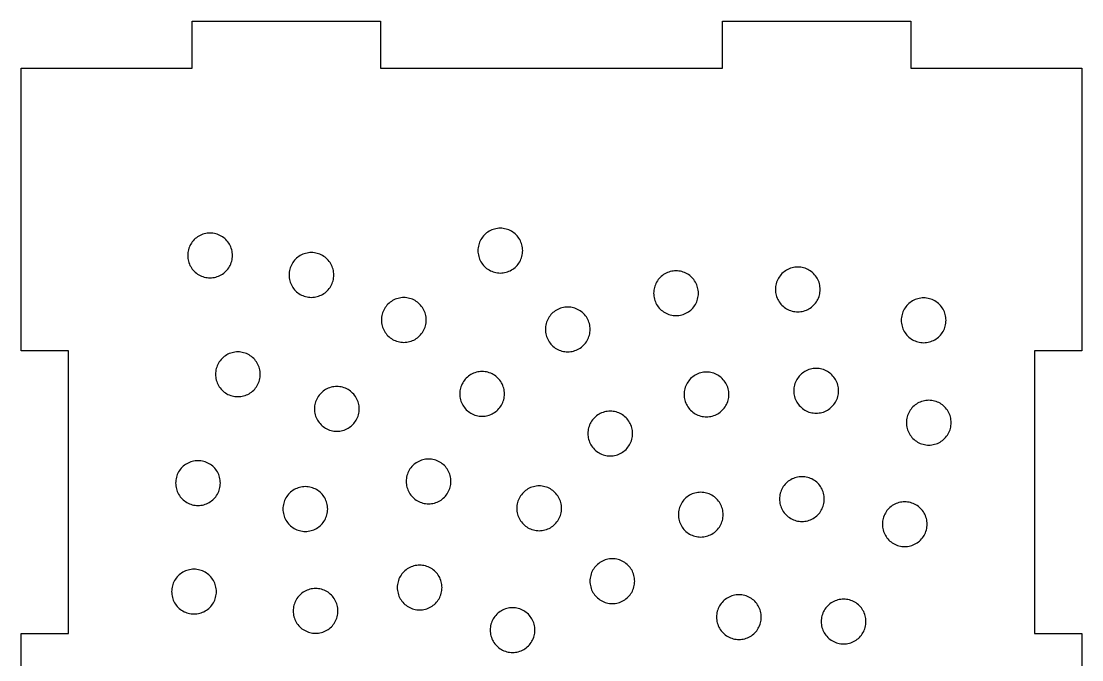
# Model space of a CAD drawing. Header units: millimetres. Extents: x 0 to 375, y -239 to 0.
# Drawn here: x 0 to 90, y -54.2 to 0 of the extents above; entities that cross this region are included whole.
import ezdxf

# ---------------------------------------------------------------- set-up
doc = ezdxf.new("R2010")
doc.units = ezdxf.units.MM
doc.layers.add('CUT', color=1, linetype='Continuous')

msp = doc.modelspace()

# ---------------------------------------------------------------- linework, layer by layer
at = {"layer": 'CUT'}
msp.add_lwpolyline([(0, -76), (0, -52), (4, -52), (4, -28), (0, -28), (0, -4), (4, -4), (14.5, -4), (14.5, 0), (30.5, 0), (30.5, -4), (59.5, -4), (59.5, 0), (75.5, 0), (75.5, -4), (86, -4), (90, -4), (90, -28), (86, -28), (86, -52), (90, -52), (90, -76)], dxfattribs=at)
for points in [[(17.824, -20.501), (17.861, -20.382), (17.889, -20.261), (17.909, -20.139), (17.921, -20.015), (17.925, -19.891), (17.921, -19.767), (17.909, -19.643), (17.889, -19.52), (17.861, -19.399), (17.824, -19.28), (17.781, -19.164), (17.729, -19.051), (17.671, -18.941), (17.605, -18.836), (17.533, -18.735), (17.454, -18.638), (17.369, -18.548), (17.278, -18.463), (17.182, -18.384), (17.081, -18.312), (16.976, -18.246), (16.866, -18.187), (16.753, -18.136), (16.636, -18.092), (16.518, -18.056), (16.397, -18.028), (16.274, -18.008), (16.15, -17.996), (16.026, -17.991), (15.902, -17.996), (15.778, -18.008), (15.655, -18.028), (15.534, -18.056), (15.415, -18.092), (15.299, -18.136), (15.186, -18.187), (15.076, -18.246), (14.971, -18.312), (14.87, -18.384), (14.774, -18.463), (14.683, -18.548), (14.598, -18.638), (14.519, -18.735), (14.447, -18.836), (14.381, -18.941), (14.323, -19.051), (14.271, -19.164), (14.227, -19.28), (14.191, -19.399), (14.163, -19.52), (14.143, -19.643), (14.131, -19.767), (14.127, -19.891), (14.131, -20.015), (14.143, -20.139), (14.163, -20.261), (14.191, -20.382), (14.227, -20.501), (14.271, -20.618), (14.323, -20.731), (14.381, -20.84), (14.447, -20.946), (14.519, -21.047), (14.598, -21.143), (14.683, -21.234), (14.774, -21.319), (14.87, -21.398), (14.971, -21.47), (15.076, -21.536), (15.186, -21.594), (15.299, -21.645), (15.415, -21.689), (15.534, -21.725), (15.655, -21.754), (15.778, -21.774), (15.902, -21.786), (16.026, -21.79), (16.15, -21.786), (16.274, -21.774), (16.397, -21.754), (16.518, -21.725), (16.636, -21.689), (16.753, -21.645), (16.866, -21.594), (16.976, -21.536), (17.081, -21.47), (17.182, -21.398), (17.278, -21.319), (17.369, -21.234), (17.454, -21.143), (17.533, -21.047), (17.605, -20.946), (17.671, -20.84), (17.729, -20.731), (17.781, -20.618), (17.824, -20.501)], [(42.453, -20.09), (42.489, -19.971), (42.518, -19.85), (42.538, -19.727), (42.55, -19.604), (42.554, -19.479), (42.55, -19.355), (42.538, -19.232), (42.518, -19.109), (42.489, -18.988), (42.453, -18.869), (42.409, -18.753), (42.358, -18.639), (42.3, -18.53), (42.234, -18.424), (42.162, -18.323), (42.083, -18.227), (41.998, -18.136), (41.907, -18.051), (41.811, -17.973), (41.71, -17.9), (41.604, -17.835), (41.495, -17.776), (41.382, -17.725), (41.265, -17.681), (41.146, -17.645), (41.025, -17.617), (40.903, -17.596), (40.779, -17.584), (40.655, -17.58), (40.53, -17.584), (40.407, -17.596), (40.284, -17.617), (40.163, -17.645), (40.044, -17.681), (39.928, -17.725), (39.815, -17.776), (39.705, -17.835), (39.6, -17.9), (39.498, -17.973), (39.402, -18.051), (39.312, -18.136), (39.227, -18.227), (39.148, -18.323), (39.075, -18.424), (39.01, -18.53), (38.951, -18.639), (38.9, -18.753), (38.856, -18.869), (38.82, -18.988), (38.792, -19.109), (38.772, -19.232), (38.759, -19.355), (38.755, -19.479), (38.759, -19.604), (38.772, -19.727), (38.792, -19.85), (38.82, -19.971), (38.856, -20.09), (38.9, -20.206), (38.951, -20.32), (39.01, -20.429), (39.075, -20.535), (39.148, -20.636), (39.227, -20.732), (39.312, -20.822), (39.402, -20.907), (39.498, -20.986), (39.6, -21.059), (39.705, -21.124), (39.815, -21.183), (39.928, -21.234), (40.044, -21.278), (40.163, -21.314), (40.284, -21.342), (40.407, -21.363), (40.53, -21.375), (40.655, -21.379), (40.779, -21.375), (40.903, -21.363), (41.025, -21.342), (41.146, -21.314), (41.265, -21.278), (41.382, -21.234), (41.495, -21.183), (41.604, -21.124), (41.71, -21.059), (41.811, -20.986), (41.907, -20.907), (41.998, -20.822), (42.083, -20.732), (42.162, -20.636), (42.234, -20.535), (42.3, -20.429), (42.358, -20.32), (42.409, -20.206), (42.453, -20.09)], [(26.425, -22.158), (26.461, -22.039), (26.49, -21.918), (26.51, -21.795), (26.522, -21.672), (26.526, -21.548), (26.522, -21.423), (26.51, -21.3), (26.49, -21.177), (26.461, -21.056), (26.425, -20.937), (26.382, -20.821), (26.33, -20.707), (26.272, -20.598), (26.206, -20.492), (26.134, -20.391), (26.055, -20.295), (25.97, -20.205), (25.879, -20.12), (25.783, -20.041), (25.682, -19.968), (25.576, -19.903), (25.467, -19.844), (25.354, -19.793), (25.237, -19.749), (25.118, -19.713), (24.997, -19.685), (24.875, -19.664), (24.751, -19.652), (24.627, -19.648), (24.503, -19.652), (24.379, -19.664), (24.256, -19.685), (24.135, -19.713), (24.016, -19.749), (23.9, -19.793), (23.787, -19.844), (23.677, -19.903), (23.572, -19.968), (23.471, -20.041), (23.374, -20.12), (23.284, -20.205), (23.199, -20.295), (23.12, -20.391), (23.048, -20.492), (22.982, -20.598), (22.923, -20.707), (22.872, -20.821), (22.828, -20.937), (22.792, -21.056), (22.764, -21.177), (22.744, -21.3), (22.732, -21.423), (22.727, -21.548), (22.732, -21.672), (22.744, -21.795), (22.764, -21.918), (22.792, -22.039), (22.828, -22.158), (22.872, -22.274), (22.923, -22.388), (22.982, -22.497), (23.048, -22.603), (23.12, -22.704), (23.199, -22.8), (23.284, -22.891), (23.374, -22.976), (23.471, -23.054), (23.572, -23.127), (23.677, -23.192), (23.787, -23.251), (23.9, -23.302), (24.016, -23.346), (24.135, -23.382), (24.256, -23.41), (24.379, -23.431), (24.503, -23.443), (24.627, -23.447), (24.751, -23.443), (24.875, -23.431), (24.997, -23.41), (25.118, -23.382), (25.237, -23.346), (25.354, -23.302), (25.467, -23.251), (25.576, -23.192), (25.682, -23.127), (25.783, -23.054), (25.879, -22.976), (25.97, -22.891), (26.055, -22.8), (26.134, -22.704), (26.206, -22.603), (26.272, -22.497), (26.33, -22.388), (26.382, -22.274), (26.425, -22.158)], [(57.367, -23.709), (57.403, -23.59), (57.431, -23.469), (57.451, -23.346), (57.464, -23.223), (57.468, -23.098), (57.464, -22.974), (57.451, -22.85), (57.431, -22.728), (57.403, -22.607), (57.367, -22.488), (57.323, -22.371), (57.272, -22.258), (57.213, -22.149), (57.148, -22.043), (57.075, -21.942), (56.996, -21.846), (56.911, -21.755), (56.821, -21.67), (56.725, -21.591), (56.624, -21.519), (56.518, -21.453), (56.408, -21.395), (56.295, -21.344), (56.179, -21.3), (56.06, -21.264), (55.939, -21.236), (55.816, -21.215), (55.693, -21.203), (55.568, -21.199), (55.444, -21.203), (55.321, -21.215), (55.198, -21.236), (55.077, -21.264), (54.958, -21.3), (54.842, -21.344), (54.728, -21.395), (54.619, -21.453), (54.513, -21.519), (54.412, -21.591), (54.316, -21.67), (54.225, -21.755), (54.14, -21.846), (54.062, -21.942), (53.989, -22.043), (53.924, -22.149), (53.865, -22.258), (53.814, -22.371), (53.77, -22.488), (53.734, -22.607), (53.706, -22.728), (53.685, -22.85), (53.673, -22.974), (53.669, -23.098), (53.673, -23.223), (53.685, -23.346), (53.706, -23.469), (53.734, -23.59), (53.77, -23.709), (53.814, -23.825), (53.865, -23.938), (53.924, -24.048), (53.989, -24.154), (54.062, -24.255), (54.14, -24.351), (54.225, -24.441), (54.316, -24.526), (54.412, -24.605), (54.513, -24.678), (54.619, -24.743), (54.728, -24.802), (54.842, -24.853), (54.958, -24.897), (55.077, -24.933), (55.198, -24.961), (55.321, -24.981), (55.444, -24.994), (55.568, -24.998), (55.693, -24.994), (55.816, -24.981), (55.939, -24.961), (56.06, -24.933), (56.179, -24.897), (56.295, -24.853), (56.408, -24.802), (56.518, -24.743), (56.624, -24.678), (56.725, -24.605), (56.821, -24.526), (56.911, -24.441), (56.996, -24.351), (57.075, -24.255), (57.148, -24.154), (57.213, -24.048), (57.272, -23.938), (57.323, -23.825), (57.367, -23.709)], [(67.656, -23.504), (67.7, -23.388), (67.736, -23.269), (67.764, -23.148), (67.784, -23.025), (67.797, -22.902), (67.801, -22.777), (67.797, -22.653), (67.784, -22.53), (67.764, -22.407), (67.736, -22.286), (67.7, -22.167), (67.656, -22.051), (67.605, -21.937), (67.546, -21.828), (67.481, -21.722), (67.408, -21.621), (67.329, -21.525), (67.244, -21.434), (67.154, -21.35), (67.058, -21.271), (66.956, -21.198), (66.851, -21.133), (66.741, -21.074), (66.628, -21.023), (66.512, -20.979), (66.393, -20.943), (66.272, -20.915), (66.149, -20.894), (66.026, -20.882), (65.901, -20.878), (65.777, -20.882), (65.653, -20.894), (65.531, -20.915), (65.41, -20.943), (65.291, -20.979), (65.174, -21.023), (65.061, -21.074), (64.952, -21.133), (64.846, -21.198), (64.745, -21.271), (64.649, -21.35), (64.558, -21.434), (64.473, -21.525), (64.394, -21.621), (64.322, -21.722), (64.256, -21.828), (64.198, -21.937), (64.147, -22.051), (64.103, -22.167), (64.067, -22.286), (64.038, -22.407), (64.018, -22.53), (64.006, -22.653), (64.002, -22.777), (64.006, -22.902), (64.018, -23.025), (64.038, -23.148), (64.067, -23.269), (64.103, -23.388), (64.147, -23.504), (64.198, -23.618), (64.256, -23.727), (64.322, -23.833), (64.394, -23.934), (64.473, -24.03), (64.558, -24.12), (64.649, -24.205), (64.745, -24.284), (64.846, -24.357), (64.952, -24.422), (65.061, -24.481), (65.174, -24.532), (65.291, -24.576), (65.41, -24.612), (65.531, -24.64), (65.653, -24.661), (65.777, -24.673), (65.901, -24.677), (66.026, -24.673), (66.149, -24.661), (66.272, -24.64), (66.393, -24.612), (66.512, -24.576), (66.628, -24.532), (66.741, -24.481), (66.851, -24.422), (66.956, -24.357), (67.058, -24.284), (67.154, -24.205), (67.244, -24.12), (67.329, -24.03), (67.408, -23.934), (67.481, -23.833), (67.546, -23.727), (67.605, -23.618), (67.656, -23.504)], [(34.266, -25.979), (34.302, -25.86), (34.33, -25.739), (34.351, -25.617), (34.363, -25.493), (34.367, -25.369), (34.363, -25.244), (34.351, -25.121), (34.33, -24.998), (34.302, -24.877), (34.266, -24.758), (34.222, -24.642), (34.171, -24.529), (34.112, -24.419), (34.047, -24.313), (33.974, -24.212), (33.896, -24.116), (33.811, -24.026), (33.72, -23.941), (33.624, -23.862), (33.523, -23.789), (33.417, -23.724), (33.308, -23.665), (33.194, -23.614), (33.078, -23.57), (32.959, -23.534), (32.838, -23.506), (32.716, -23.486), (32.592, -23.473), (32.468, -23.469), (32.343, -23.473), (32.22, -23.486), (32.097, -23.506), (31.976, -23.534), (31.857, -23.57), (31.741, -23.614), (31.628, -23.665), (31.518, -23.724), (31.412, -23.789), (31.311, -23.862), (31.215, -23.941), (31.125, -24.026), (31.04, -24.116), (30.961, -24.212), (30.888, -24.313), (30.823, -24.419), (30.764, -24.529), (30.713, -24.642), (30.669, -24.758), (30.633, -24.877), (30.605, -24.998), (30.585, -25.121), (30.572, -25.244), (30.568, -25.369), (30.572, -25.493), (30.585, -25.617), (30.605, -25.739), (30.633, -25.86), (30.669, -25.979), (30.713, -26.096), (30.764, -26.209), (30.823, -26.318), (30.888, -26.424), (30.961, -26.525), (31.04, -26.621), (31.125, -26.712), (31.215, -26.797), (31.311, -26.875), (31.412, -26.948), (31.518, -27.014), (31.628, -27.072), (31.741, -27.123), (31.857, -27.167), (31.976, -27.203), (32.097, -27.231), (32.22, -27.252), (32.343, -27.264), (32.468, -27.268), (32.592, -27.264), (32.716, -27.252), (32.838, -27.231), (32.959, -27.203), (33.078, -27.167), (33.194, -27.123), (33.308, -27.072), (33.417, -27.014), (33.523, -26.948), (33.624, -26.875), (33.72, -26.797), (33.811, -26.712), (33.896, -26.621), (33.974, -26.525), (34.047, -26.424), (34.112, -26.318), (34.171, -26.209), (34.222, -26.096), (34.266, -25.979)], [(48.178, -26.779), (48.214, -26.66), (48.242, -26.539), (48.263, -26.416), (48.275, -26.293), (48.279, -26.169), (48.275, -26.044), (48.263, -25.921), (48.242, -25.798), (48.214, -25.677), (48.178, -25.558), (48.134, -25.442), (48.083, -25.329), (48.024, -25.219), (47.959, -25.113), (47.886, -25.012), (47.808, -24.916), (47.723, -24.826), (47.632, -24.741), (47.536, -24.662), (47.435, -24.589), (47.329, -24.524), (47.22, -24.465), (47.106, -24.414), (46.99, -24.37), (46.871, -24.334), (46.75, -24.306), (46.628, -24.286), (46.504, -24.273), (46.38, -24.269), (46.255, -24.273), (46.132, -24.286), (46.009, -24.306), (45.888, -24.334), (45.769, -24.37), (45.653, -24.414), (45.54, -24.465), (45.43, -24.524), (45.324, -24.589), (45.223, -24.662), (45.127, -24.741), (45.037, -24.826), (44.952, -24.916), (44.873, -25.012), (44.8, -25.113), (44.735, -25.219), (44.676, -25.329), (44.625, -25.442), (44.581, -25.558), (44.545, -25.677), (44.517, -25.798), (44.497, -25.921), (44.484, -26.044), (44.48, -26.169), (44.484, -26.293), (44.497, -26.416), (44.517, -26.539), (44.545, -26.66), (44.581, -26.779), (44.625, -26.895), (44.676, -27.009), (44.735, -27.118), (44.8, -27.224), (44.873, -27.325), (44.952, -27.421), (45.037, -27.512), (45.127, -27.597), (45.223, -27.675), (45.324, -27.748), (45.43, -27.813), (45.54, -27.872), (45.653, -27.923), (45.769, -27.967), (45.888, -28.003), (46.009, -28.031), (46.132, -28.052), (46.255, -28.064), (46.38, -28.068), (46.504, -28.064), (46.628, -28.052), (46.75, -28.031), (46.871, -28.003), (46.99, -27.967), (47.106, -27.923), (47.22, -27.872), (47.329, -27.813), (47.435, -27.748), (47.536, -27.675), (47.632, -27.597), (47.723, -27.512), (47.808, -27.421), (47.886, -27.325), (47.959, -27.224), (48.024, -27.118), (48.083, -27.009), (48.134, -26.895), (48.178, -26.779)], [(78.336, -26.122), (78.38, -26.006), (78.416, -25.887), (78.444, -25.766), (78.464, -25.643), (78.477, -25.52), (78.481, -25.396), (78.477, -25.271), (78.464, -25.148), (78.444, -25.025), (78.416, -24.904), (78.38, -24.785), (78.336, -24.669), (78.285, -24.556), (78.226, -24.446), (78.161, -24.34), (78.088, -24.239), (78.009, -24.143), (77.924, -24.053), (77.834, -23.968), (77.738, -23.889), (77.636, -23.816), (77.531, -23.751), (77.421, -23.692), (77.308, -23.641), (77.192, -23.597), (77.073, -23.561), (76.952, -23.533), (76.829, -23.513), (76.706, -23.5), (76.581, -23.496), (76.457, -23.5), (76.333, -23.513), (76.211, -23.533), (76.09, -23.561), (75.971, -23.597), (75.854, -23.641), (75.741, -23.692), (75.632, -23.751), (75.526, -23.816), (75.425, -23.889), (75.329, -23.968), (75.238, -24.053), (75.153, -24.143), (75.074, -24.239), (75.002, -24.34), (74.936, -24.446), (74.878, -24.556), (74.827, -24.669), (74.783, -24.785), (74.747, -24.904), (74.718, -25.025), (74.698, -25.148), (74.686, -25.271), (74.682, -25.396), (74.686, -25.52), (74.698, -25.643), (74.718, -25.766), (74.747, -25.887), (74.783, -26.006), (74.827, -26.122), (74.878, -26.236), (74.936, -26.345), (75.002, -26.451), (75.074, -26.552), (75.153, -26.648), (75.238, -26.739), (75.329, -26.824), (75.425, -26.902), (75.526, -26.975), (75.632, -27.04), (75.741, -27.099), (75.854, -27.15), (75.971, -27.194), (76.09, -27.23), (76.211, -27.258), (76.333, -27.279), (76.457, -27.291), (76.581, -27.295), (76.706, -27.291), (76.829, -27.279), (76.952, -27.258), (77.073, -27.23), (77.192, -27.194), (77.308, -27.15), (77.421, -27.099), (77.531, -27.04), (77.636, -26.975), (77.738, -26.902), (77.834, -26.824), (77.924, -26.739), (78.009, -26.648), (78.088, -26.552), (78.161, -26.451), (78.226, -26.345), (78.285, -26.236), (78.336, -26.122)], [(20.184, -30.589), (20.22, -30.47), (20.248, -30.349), (20.269, -30.227), (20.281, -30.103), (20.285, -29.979), (20.281, -29.855), (20.269, -29.731), (20.248, -29.608), (20.22, -29.487), (20.184, -29.368), (20.14, -29.252), (20.089, -29.139), (20.03, -29.029), (19.965, -28.924), (19.892, -28.823), (19.814, -28.727), (19.729, -28.636), (19.638, -28.551), (19.542, -28.472), (19.441, -28.4), (19.335, -28.334), (19.226, -28.275), (19.112, -28.224), (18.996, -28.18), (18.877, -28.144), (18.756, -28.116), (18.634, -28.096), (18.51, -28.084), (18.386, -28.08), (18.261, -28.084), (18.138, -28.096), (18.015, -28.116), (17.894, -28.144), (17.775, -28.18), (17.659, -28.224), (17.546, -28.275), (17.436, -28.334), (17.33, -28.4), (17.229, -28.472), (17.133, -28.551), (17.043, -28.636), (16.958, -28.727), (16.879, -28.823), (16.806, -28.924), (16.741, -29.029), (16.682, -29.139), (16.631, -29.252), (16.587, -29.368), (16.551, -29.487), (16.523, -29.608), (16.503, -29.731), (16.49, -29.855), (16.486, -29.979), (16.49, -30.103), (16.503, -30.227), (16.523, -30.349), (16.551, -30.47), (16.587, -30.589), (16.631, -30.706), (16.682, -30.819), (16.741, -30.929), (16.806, -31.034), (16.879, -31.135), (16.958, -31.231), (17.043, -31.322), (17.133, -31.407), (17.229, -31.486), (17.33, -31.558), (17.436, -31.624), (17.546, -31.682), (17.659, -31.734), (17.775, -31.777), (17.894, -31.813), (18.015, -31.842), (18.138, -31.862), (18.261, -31.874), (18.386, -31.878), (18.51, -31.874), (18.634, -31.862), (18.756, -31.842), (18.877, -31.813), (18.996, -31.777), (19.112, -31.734), (19.226, -31.682), (19.335, -31.624), (19.441, -31.558), (19.542, -31.486), (19.638, -31.407), (19.729, -31.322), (19.814, -31.231), (19.892, -31.135), (19.965, -31.034), (20.03, -30.929), (20.089, -30.819), (20.14, -30.706), (20.184, -30.589)], [(69.258, -31.993), (69.294, -31.874), (69.322, -31.753), (69.342, -31.63), (69.354, -31.507), (69.358, -31.382), (69.354, -31.258), (69.342, -31.134), (69.322, -31.012), (69.294, -30.891), (69.258, -30.772), (69.214, -30.656), (69.163, -30.542), (69.104, -30.433), (69.038, -30.327), (68.966, -30.226), (68.887, -30.13), (68.802, -30.039), (68.711, -29.954), (68.615, -29.876), (68.514, -29.803), (68.409, -29.738), (68.299, -29.679), (68.186, -29.628), (68.07, -29.584), (67.951, -29.548), (67.83, -29.52), (67.707, -29.499), (67.583, -29.487), (67.459, -29.483), (67.335, -29.487), (67.211, -29.499), (67.089, -29.52), (66.968, -29.548), (66.849, -29.584), (66.732, -29.628), (66.619, -29.679), (66.509, -29.738), (66.404, -29.803), (66.303, -29.876), (66.207, -29.954), (66.116, -30.039), (66.031, -30.13), (65.952, -30.226), (65.88, -30.327), (65.814, -30.433), (65.756, -30.542), (65.704, -30.656), (65.661, -30.772), (65.625, -30.891), (65.596, -31.012), (65.576, -31.134), (65.564, -31.258), (65.56, -31.382), (65.564, -31.507), (65.576, -31.63), (65.596, -31.753), (65.625, -31.874), (65.661, -31.993), (65.704, -32.109), (65.756, -32.222), (65.814, -32.332), (65.88, -32.438), (65.952, -32.539), (66.031, -32.635), (66.116, -32.725), (66.207, -32.81), (66.303, -32.889), (66.404, -32.962), (66.509, -33.027), (66.619, -33.086), (66.732, -33.137), (66.849, -33.181), (66.968, -33.217), (67.089, -33.245), (67.211, -33.265), (67.335, -33.278), (67.459, -33.282), (67.583, -33.278), (67.707, -33.265), (67.83, -33.245), (67.951, -33.217), (68.07, -33.181), (68.186, -33.137), (68.299, -33.086), (68.409, -33.027), (68.514, -32.962), (68.615, -32.889), (68.711, -32.81), (68.802, -32.725), (68.887, -32.635), (68.966, -32.539), (69.038, -32.438), (69.104, -32.332), (69.163, -32.222), (69.214, -32.109), (69.258, -31.993)], [(40.912, -32.254), (40.948, -32.135), (40.976, -32.014), (40.997, -31.891), (41.009, -31.768), (41.013, -31.643), (41.009, -31.519), (40.997, -31.395), (40.976, -31.273), (40.948, -31.152), (40.912, -31.033), (40.868, -30.917), (40.817, -30.803), (40.758, -30.694), (40.693, -30.588), (40.62, -30.487), (40.542, -30.391), (40.457, -30.3), (40.366, -30.215), (40.27, -30.137), (40.169, -30.064), (40.063, -29.999), (39.954, -29.94), (39.84, -29.889), (39.724, -29.845), (39.605, -29.809), (39.484, -29.781), (39.362, -29.76), (39.238, -29.748), (39.114, -29.744), (38.989, -29.748), (38.866, -29.76), (38.743, -29.781), (38.622, -29.809), (38.503, -29.845), (38.387, -29.889), (38.274, -29.94), (38.164, -29.999), (38.058, -30.064), (37.957, -30.137), (37.861, -30.215), (37.771, -30.3), (37.686, -30.391), (37.607, -30.487), (37.534, -30.588), (37.469, -30.694), (37.41, -30.803), (37.359, -30.917), (37.315, -31.033), (37.279, -31.152), (37.251, -31.273), (37.231, -31.395), (37.218, -31.519), (37.214, -31.643), (37.218, -31.768), (37.231, -31.891), (37.251, -32.014), (37.279, -32.135), (37.315, -32.254), (37.359, -32.37), (37.41, -32.483), (37.469, -32.593), (37.534, -32.699), (37.607, -32.8), (37.686, -32.896), (37.771, -32.986), (37.861, -33.071), (37.957, -33.15), (38.058, -33.223), (38.164, -33.288), (38.274, -33.347), (38.387, -33.398), (38.503, -33.442), (38.622, -33.478), (38.743, -33.506), (38.866, -33.526), (38.989, -33.539), (39.114, -33.543), (39.238, -33.539), (39.362, -33.526), (39.484, -33.506), (39.605, -33.478), (39.724, -33.442), (39.84, -33.398), (39.954, -33.347), (40.063, -33.288), (40.169, -33.223), (40.27, -33.15), (40.366, -33.071), (40.457, -32.986), (40.542, -32.896), (40.62, -32.8), (40.693, -32.699), (40.758, -32.593), (40.817, -32.483), (40.868, -32.37), (40.912, -32.254)], [(59.951, -32.302), (59.987, -32.183), (60.015, -32.062), (60.035, -31.94), (60.047, -31.816), (60.052, -31.692), (60.047, -31.568), (60.035, -31.444), (60.015, -31.321), (59.987, -31.2), (59.951, -31.081), (59.907, -30.965), (59.856, -30.852), (59.797, -30.742), (59.731, -30.637), (59.659, -30.536), (59.58, -30.44), (59.495, -30.349), (59.405, -30.264), (59.308, -30.185), (59.207, -30.113), (59.102, -30.047), (58.992, -29.988), (58.879, -29.937), (58.763, -29.893), (58.644, -29.857), (58.523, -29.829), (58.4, -29.809), (58.276, -29.797), (58.152, -29.793), (58.028, -29.797), (57.904, -29.809), (57.782, -29.829), (57.661, -29.857), (57.542, -29.893), (57.425, -29.937), (57.312, -29.988), (57.203, -30.047), (57.097, -30.113), (56.996, -30.185), (56.9, -30.264), (56.809, -30.349), (56.724, -30.44), (56.645, -30.536), (56.573, -30.637), (56.507, -30.742), (56.449, -30.852), (56.398, -30.965), (56.354, -31.081), (56.318, -31.2), (56.289, -31.321), (56.269, -31.444), (56.257, -31.568), (56.253, -31.692), (56.257, -31.816), (56.269, -31.94), (56.289, -32.062), (56.318, -32.183), (56.354, -32.302), (56.398, -32.419), (56.449, -32.532), (56.507, -32.641), (56.573, -32.747), (56.645, -32.848), (56.724, -32.944), (56.809, -33.035), (56.9, -33.12), (56.996, -33.199), (57.097, -33.271), (57.203, -33.337), (57.312, -33.395), (57.425, -33.447), (57.542, -33.49), (57.661, -33.526), (57.782, -33.555), (57.904, -33.575), (58.028, -33.587), (58.152, -33.591), (58.276, -33.587), (58.4, -33.575), (58.523, -33.555), (58.644, -33.526), (58.763, -33.49), (58.879, -33.447), (58.992, -33.395), (59.102, -33.337), (59.207, -33.271), (59.308, -33.199), (59.405, -33.12), (59.495, -33.035), (59.58, -32.944), (59.659, -32.848), (59.731, -32.747), (59.797, -32.641), (59.856, -32.532), (59.907, -32.419), (59.951, -32.302)], [(28.583, -33.528), (28.619, -33.409), (28.647, -33.288), (28.667, -33.166), (28.679, -33.042), (28.683, -32.918), (28.679, -32.794), (28.667, -32.67), (28.647, -32.547), (28.619, -32.426), (28.583, -32.307), (28.539, -32.191), (28.488, -32.078), (28.429, -31.968), (28.363, -31.863), (28.291, -31.762), (28.212, -31.666), (28.127, -31.575), (28.036, -31.49), (27.94, -31.411), (27.839, -31.339), (27.734, -31.273), (27.624, -31.214), (27.511, -31.163), (27.395, -31.119), (27.276, -31.083), (27.155, -31.055), (27.032, -31.035), (26.908, -31.023), (26.784, -31.019), (26.66, -31.023), (26.536, -31.035), (26.414, -31.055), (26.293, -31.083), (26.174, -31.119), (26.057, -31.163), (25.944, -31.214), (25.834, -31.273), (25.729, -31.339), (25.628, -31.411), (25.532, -31.49), (25.441, -31.575), (25.356, -31.666), (25.277, -31.762), (25.205, -31.863), (25.139, -31.968), (25.081, -32.078), (25.029, -32.191), (24.986, -32.307), (24.95, -32.426), (24.921, -32.547), (24.901, -32.67), (24.889, -32.794), (24.885, -32.918), (24.889, -33.042), (24.901, -33.166), (24.921, -33.288), (24.95, -33.409), (24.986, -33.528), (25.029, -33.645), (25.081, -33.758), (25.139, -33.867), (25.205, -33.973), (25.277, -34.074), (25.356, -34.17), (25.441, -34.261), (25.532, -34.346), (25.628, -34.425), (25.729, -34.497), (25.834, -34.563), (25.944, -34.621), (26.057, -34.673), (26.174, -34.716), (26.293, -34.752), (26.414, -34.781), (26.536, -34.801), (26.66, -34.813), (26.784, -34.817), (26.908, -34.813), (27.032, -34.801), (27.155, -34.781), (27.276, -34.752), (27.395, -34.716), (27.511, -34.673), (27.624, -34.621), (27.734, -34.563), (27.839, -34.497), (27.94, -34.425), (28.036, -34.346), (28.127, -34.261), (28.212, -34.17), (28.291, -34.074), (28.363, -33.973), (28.429, -33.867), (28.488, -33.758), (28.539, -33.645), (28.583, -33.528)], [(78.817, -34.699), (78.853, -34.581), (78.881, -34.459), (78.901, -34.337), (78.913, -34.213), (78.918, -34.089), (78.913, -33.965), (78.901, -33.841), (78.881, -33.718), (78.853, -33.597), (78.817, -33.478), (78.773, -33.362), (78.722, -33.249), (78.663, -33.139), (78.597, -33.034), (78.525, -32.933), (78.446, -32.837), (78.361, -32.746), (78.271, -32.661), (78.174, -32.582), (78.073, -32.51), (77.968, -32.444), (77.858, -32.385), (77.745, -32.334), (77.629, -32.29), (77.51, -32.254), (77.389, -32.226), (77.266, -32.206), (77.142, -32.194), (77.018, -32.19), (76.894, -32.194), (76.77, -32.206), (76.648, -32.226), (76.527, -32.254), (76.408, -32.29), (76.291, -32.334), (76.178, -32.385), (76.069, -32.444), (75.963, -32.51), (75.862, -32.582), (75.766, -32.661), (75.675, -32.746), (75.59, -32.837), (75.511, -32.933), (75.439, -33.034), (75.373, -33.139), (75.315, -33.249), (75.264, -33.362), (75.22, -33.478), (75.184, -33.597), (75.155, -33.718), (75.135, -33.841), (75.123, -33.965), (75.119, -34.089), (75.123, -34.213), (75.135, -34.337), (75.155, -34.459), (75.184, -34.581), (75.22, -34.699), (75.264, -34.816), (75.315, -34.929), (75.373, -35.039), (75.439, -35.144), (75.511, -35.245), (75.59, -35.341), (75.675, -35.432), (75.766, -35.517), (75.862, -35.596), (75.963, -35.668), (76.069, -35.734), (76.178, -35.792), (76.291, -35.844), (76.408, -35.887), (76.527, -35.924), (76.648, -35.952), (76.77, -35.972), (76.894, -35.984), (77.018, -35.988), (77.142, -35.984), (77.266, -35.972), (77.389, -35.952), (77.51, -35.924), (77.629, -35.887), (77.745, -35.844), (77.858, -35.792), (77.968, -35.734), (78.073, -35.668), (78.174, -35.596), (78.271, -35.517), (78.361, -35.432), (78.446, -35.341), (78.525, -35.245), (78.597, -35.144), (78.663, -35.039), (78.722, -34.929), (78.773, -34.816), (78.817, -34.699)], [(51.781, -35.62), (51.817, -35.501), (51.845, -35.38), (51.865, -35.257), (51.878, -35.134), (51.882, -35.009), (51.878, -34.885), (51.865, -34.761), (51.845, -34.639), (51.817, -34.518), (51.781, -34.399), (51.737, -34.283), (51.686, -34.169), (51.627, -34.06), (51.562, -33.954), (51.489, -33.853), (51.41, -33.757), (51.325, -33.666), (51.235, -33.581), (51.139, -33.503), (51.038, -33.43), (50.932, -33.365), (50.822, -33.306), (50.709, -33.255), (50.593, -33.211), (50.474, -33.175), (50.353, -33.147), (50.23, -33.126), (50.107, -33.114), (49.982, -33.11), (49.858, -33.114), (49.734, -33.126), (49.612, -33.147), (49.491, -33.175), (49.372, -33.211), (49.255, -33.255), (49.142, -33.306), (49.033, -33.365), (48.927, -33.43), (48.826, -33.503), (48.73, -33.581), (48.639, -33.666), (48.554, -33.757), (48.475, -33.853), (48.403, -33.954), (48.337, -34.06), (48.279, -34.169), (48.228, -34.283), (48.184, -34.399), (48.148, -34.518), (48.12, -34.639), (48.099, -34.761), (48.087, -34.885), (48.083, -35.009), (48.087, -35.134), (48.099, -35.257), (48.12, -35.38), (48.148, -35.501), (48.184, -35.62), (48.228, -35.736), (48.279, -35.849), (48.337, -35.959), (48.403, -36.065), (48.475, -36.166), (48.554, -36.262), (48.639, -36.352), (48.73, -36.437), (48.826, -36.516), (48.927, -36.589), (49.033, -36.654), (49.142, -36.713), (49.255, -36.764), (49.372, -36.808), (49.491, -36.844), (49.612, -36.872), (49.734, -36.892), (49.858, -36.905), (49.982, -36.909), (50.107, -36.905), (50.23, -36.892), (50.353, -36.872), (50.474, -36.844), (50.593, -36.808), (50.709, -36.764), (50.822, -36.713), (50.932, -36.654), (51.038, -36.589), (51.139, -36.516), (51.235, -36.437), (51.325, -36.352), (51.41, -36.262), (51.489, -36.166), (51.562, -36.065), (51.627, -35.959), (51.686, -35.849), (51.737, -35.736), (51.781, -35.62)], [(16.8, -39.824), (16.836, -39.706), (16.865, -39.585), (16.885, -39.462), (16.897, -39.338), (16.901, -39.214), (16.897, -39.09), (16.885, -38.966), (16.865, -38.843), (16.836, -38.722), (16.8, -38.603), (16.757, -38.487), (16.705, -38.374), (16.647, -38.264), (16.581, -38.159), (16.509, -38.058), (16.43, -37.962), (16.345, -37.871), (16.254, -37.786), (16.158, -37.707), (16.057, -37.635), (15.951, -37.569), (15.842, -37.511), (15.729, -37.459), (15.612, -37.415), (15.493, -37.379), (15.372, -37.351), (15.25, -37.331), (15.126, -37.319), (15.002, -37.315), (14.878, -37.319), (14.754, -37.331), (14.631, -37.351), (14.51, -37.379), (14.391, -37.415), (14.275, -37.459), (14.162, -37.511), (14.052, -37.569), (13.947, -37.635), (13.846, -37.707), (13.749, -37.786), (13.659, -37.871), (13.574, -37.962), (13.495, -38.058), (13.423, -38.159), (13.357, -38.264), (13.298, -38.374), (13.247, -38.487), (13.203, -38.603), (13.167, -38.722), (13.139, -38.843), (13.119, -38.966), (13.107, -39.09), (13.102, -39.214), (13.107, -39.338), (13.119, -39.462), (13.139, -39.585), (13.167, -39.706), (13.203, -39.824), (13.247, -39.941), (13.298, -40.054), (13.357, -40.164), (13.423, -40.269), (13.495, -40.37), (13.574, -40.466), (13.659, -40.557), (13.749, -40.642), (13.846, -40.721), (13.947, -40.793), (14.052, -40.859), (14.162, -40.917), (14.275, -40.969), (14.391, -41.012), (14.51, -41.049), (14.631, -41.077), (14.754, -41.097), (14.878, -41.109), (15.002, -41.113), (15.126, -41.109), (15.25, -41.097), (15.372, -41.077), (15.493, -41.049), (15.612, -41.012), (15.729, -40.969), (15.842, -40.917), (15.951, -40.859), (16.057, -40.793), (16.158, -40.721), (16.254, -40.642), (16.345, -40.557), (16.43, -40.466), (16.509, -40.37), (16.581, -40.269), (16.647, -40.164), (16.705, -40.054), (16.757, -39.941), (16.8, -39.824)], [(36.367, -39.685), (36.403, -39.566), (36.431, -39.445), (36.452, -39.323), (36.464, -39.199), (36.468, -39.075), (36.464, -38.951), (36.452, -38.827), (36.431, -38.704), (36.403, -38.583), (36.367, -38.464), (36.323, -38.348), (36.272, -38.235), (36.213, -38.125), (36.148, -38.02), (36.075, -37.919), (35.997, -37.822), (35.912, -37.732), (35.821, -37.647), (35.725, -37.568), (35.624, -37.496), (35.518, -37.43), (35.409, -37.371), (35.295, -37.32), (35.179, -37.276), (35.06, -37.24), (34.939, -37.212), (34.817, -37.192), (34.693, -37.18), (34.569, -37.175), (34.444, -37.18), (34.321, -37.192), (34.198, -37.212), (34.077, -37.24), (33.958, -37.276), (33.842, -37.32), (33.729, -37.371), (33.619, -37.43), (33.513, -37.496), (33.412, -37.568), (33.316, -37.647), (33.226, -37.732), (33.141, -37.822), (33.062, -37.919), (32.989, -38.02), (32.924, -38.125), (32.865, -38.235), (32.814, -38.348), (32.77, -38.464), (32.734, -38.583), (32.706, -38.704), (32.686, -38.827), (32.673, -38.951), (32.669, -39.075), (32.673, -39.199), (32.686, -39.323), (32.706, -39.445), (32.734, -39.566), (32.77, -39.685), (32.814, -39.802), (32.865, -39.915), (32.924, -40.024), (32.989, -40.13), (33.062, -40.231), (33.141, -40.327), (33.226, -40.418), (33.316, -40.503), (33.412, -40.582), (33.513, -40.654), (33.619, -40.72), (33.729, -40.778), (33.842, -40.83), (33.958, -40.873), (34.077, -40.909), (34.198, -40.938), (34.321, -40.958), (34.444, -40.97), (34.569, -40.974), (34.693, -40.97), (34.817, -40.958), (34.939, -40.938), (35.06, -40.909), (35.179, -40.873), (35.295, -40.83), (35.409, -40.778), (35.518, -40.72), (35.624, -40.654), (35.725, -40.582), (35.821, -40.503), (35.912, -40.418), (35.997, -40.327), (36.075, -40.231), (36.148, -40.13), (36.213, -40.024), (36.272, -39.915), (36.323, -39.802), (36.367, -39.685)], [(68.05, -41.183), (68.087, -41.064), (68.115, -40.943), (68.135, -40.821), (68.147, -40.697), (68.151, -40.573), (68.147, -40.449), (68.135, -40.325), (68.115, -40.202), (68.087, -40.081), (68.05, -39.962), (68.007, -39.846), (67.955, -39.733), (67.897, -39.623), (67.831, -39.518), (67.759, -39.417), (67.68, -39.321), (67.595, -39.23), (67.504, -39.145), (67.408, -39.066), (67.307, -38.994), (67.202, -38.928), (67.092, -38.869), (66.979, -38.818), (66.862, -38.774), (66.744, -38.738), (66.623, -38.71), (66.5, -38.69), (66.376, -38.678), (66.252, -38.673), (66.128, -38.678), (66.004, -38.69), (65.881, -38.71), (65.76, -38.738), (65.641, -38.774), (65.525, -38.818), (65.412, -38.869), (65.302, -38.928), (65.197, -38.994), (65.096, -39.066), (65, -39.145), (64.909, -39.23), (64.824, -39.321), (64.745, -39.417), (64.673, -39.518), (64.607, -39.623), (64.549, -39.733), (64.497, -39.846), (64.453, -39.962), (64.417, -40.081), (64.389, -40.202), (64.369, -40.325), (64.357, -40.449), (64.353, -40.573), (64.357, -40.697), (64.369, -40.821), (64.389, -40.943), (64.417, -41.064), (64.453, -41.183), (64.497, -41.3), (64.549, -41.413), (64.607, -41.522), (64.673, -41.628), (64.745, -41.729), (64.824, -41.825), (64.909, -41.916), (65, -42.001), (65.096, -42.08), (65.197, -42.152), (65.302, -42.218), (65.412, -42.276), (65.525, -42.328), (65.641, -42.371), (65.76, -42.407), (65.881, -42.436), (66.004, -42.456), (66.128, -42.468), (66.252, -42.472), (66.376, -42.468), (66.5, -42.456), (66.623, -42.436), (66.744, -42.407), (66.862, -42.371), (66.979, -42.328), (67.092, -42.276), (67.202, -42.218), (67.307, -42.152), (67.408, -42.08), (67.504, -42.001), (67.595, -41.916), (67.68, -41.825), (67.759, -41.729), (67.831, -41.628), (67.897, -41.522), (67.955, -41.413), (68.007, -41.3), (68.05, -41.183)], [(25.908, -42.028), (25.944, -41.909), (25.972, -41.788), (25.992, -41.665), (26.004, -41.542), (26.008, -41.418), (26.004, -41.293), (25.992, -41.17), (25.972, -41.047), (25.944, -40.926), (25.908, -40.807), (25.864, -40.691), (25.812, -40.577), (25.754, -40.468), (25.688, -40.362), (25.616, -40.261), (25.537, -40.165), (25.452, -40.074), (25.361, -39.99), (25.265, -39.911), (25.164, -39.838), (25.059, -39.773), (24.949, -39.714), (24.836, -39.663), (24.72, -39.619), (24.601, -39.583), (24.48, -39.555), (24.357, -39.534), (24.233, -39.522), (24.109, -39.518), (23.985, -39.522), (23.861, -39.534), (23.739, -39.555), (23.617, -39.583), (23.499, -39.619), (23.382, -39.663), (23.269, -39.714), (23.159, -39.773), (23.054, -39.838), (22.953, -39.911), (22.857, -39.99), (22.766, -40.074), (22.681, -40.165), (22.602, -40.261), (22.53, -40.362), (22.464, -40.468), (22.406, -40.577), (22.354, -40.691), (22.311, -40.807), (22.274, -40.926), (22.246, -41.047), (22.226, -41.17), (22.214, -41.293), (22.21, -41.418), (22.214, -41.542), (22.226, -41.665), (22.246, -41.788), (22.274, -41.909), (22.311, -42.028), (22.354, -42.144), (22.406, -42.258), (22.464, -42.367), (22.53, -42.473), (22.602, -42.574), (22.681, -42.67), (22.766, -42.761), (22.857, -42.845), (22.953, -42.924), (23.054, -42.997), (23.159, -43.062), (23.269, -43.121), (23.382, -43.172), (23.499, -43.216), (23.617, -43.252), (23.739, -43.28), (23.861, -43.301), (23.985, -43.313), (24.109, -43.317), (24.233, -43.313), (24.357, -43.301), (24.48, -43.28), (24.601, -43.252), (24.72, -43.216), (24.836, -43.172), (24.949, -43.121), (25.059, -43.062), (25.164, -42.997), (25.265, -42.924), (25.361, -42.845), (25.452, -42.761), (25.537, -42.67), (25.616, -42.574), (25.688, -42.473), (25.754, -42.367), (25.812, -42.258), (25.864, -42.144), (25.908, -42.028)], [(45.752, -41.968), (45.788, -41.849), (45.816, -41.728), (45.836, -41.606), (45.848, -41.482), (45.852, -41.358), (45.848, -41.234), (45.836, -41.11), (45.816, -40.987), (45.788, -40.866), (45.752, -40.747), (45.708, -40.631), (45.656, -40.518), (45.598, -40.408), (45.532, -40.303), (45.46, -40.202), (45.381, -40.106), (45.296, -40.015), (45.205, -39.93), (45.109, -39.851), (45.008, -39.779), (44.903, -39.713), (44.793, -39.654), (44.68, -39.603), (44.564, -39.559), (44.445, -39.523), (44.324, -39.495), (44.201, -39.475), (44.077, -39.463), (43.953, -39.459), (43.829, -39.463), (43.705, -39.475), (43.582, -39.495), (43.461, -39.523), (43.343, -39.559), (43.226, -39.603), (43.113, -39.654), (43.003, -39.713), (42.898, -39.779), (42.797, -39.851), (42.701, -39.93), (42.61, -40.015), (42.525, -40.106), (42.446, -40.202), (42.374, -40.303), (42.308, -40.408), (42.25, -40.518), (42.198, -40.631), (42.155, -40.747), (42.118, -40.866), (42.09, -40.987), (42.07, -41.11), (42.058, -41.234), (42.054, -41.358), (42.058, -41.482), (42.07, -41.606), (42.09, -41.728), (42.118, -41.849), (42.155, -41.968), (42.198, -42.085), (42.25, -42.198), (42.308, -42.308), (42.374, -42.413), (42.446, -42.514), (42.525, -42.61), (42.61, -42.701), (42.701, -42.786), (42.797, -42.865), (42.898, -42.937), (43.003, -43.003), (43.113, -43.061), (43.226, -43.113), (43.343, -43.156), (43.461, -43.193), (43.582, -43.221), (43.705, -43.241), (43.829, -43.253), (43.953, -43.257), (44.077, -43.253), (44.201, -43.241), (44.324, -43.221), (44.445, -43.193), (44.564, -43.156), (44.68, -43.113), (44.793, -43.061), (44.903, -43.003), (45.008, -42.937), (45.109, -42.865), (45.205, -42.786), (45.296, -42.701), (45.381, -42.61), (45.46, -42.514), (45.532, -42.413), (45.598, -42.308), (45.656, -42.198), (45.708, -42.085), (45.752, -41.968)], [(59.464, -42.507), (59.5, -42.389), (59.528, -42.267), (59.549, -42.145), (59.561, -42.021), (59.565, -41.897), (59.561, -41.773), (59.549, -41.649), (59.528, -41.526), (59.5, -41.405), (59.464, -41.286), (59.42, -41.17), (59.369, -41.057), (59.31, -40.947), (59.245, -40.842), (59.172, -40.741), (59.094, -40.645), (59.009, -40.554), (58.918, -40.469), (58.822, -40.39), (58.721, -40.318), (58.615, -40.252), (58.506, -40.194), (58.392, -40.142), (58.276, -40.098), (58.157, -40.062), (58.036, -40.034), (57.913, -40.014), (57.79, -40.002), (57.666, -39.998), (57.541, -40.002), (57.418, -40.014), (57.295, -40.034), (57.174, -40.062), (57.055, -40.098), (56.939, -40.142), (56.825, -40.194), (56.716, -40.252), (56.61, -40.318), (56.509, -40.39), (56.413, -40.469), (56.323, -40.554), (56.238, -40.645), (56.159, -40.741), (56.086, -40.842), (56.021, -40.947), (55.962, -41.057), (55.911, -41.17), (55.867, -41.286), (55.831, -41.405), (55.803, -41.526), (55.782, -41.649), (55.77, -41.773), (55.766, -41.897), (55.77, -42.021), (55.782, -42.145), (55.803, -42.267), (55.831, -42.389), (55.867, -42.507), (55.911, -42.624), (55.962, -42.737), (56.021, -42.847), (56.086, -42.952), (56.159, -43.053), (56.238, -43.149), (56.323, -43.24), (56.413, -43.325), (56.509, -43.404), (56.61, -43.476), (56.716, -43.542), (56.825, -43.6), (56.939, -43.652), (57.055, -43.695), (57.174, -43.732), (57.295, -43.76), (57.418, -43.78), (57.541, -43.792), (57.666, -43.796), (57.79, -43.792), (57.913, -43.78), (58.036, -43.76), (58.157, -43.732), (58.276, -43.695), (58.392, -43.652), (58.506, -43.6), (58.615, -43.542), (58.721, -43.476), (58.822, -43.404), (58.918, -43.325), (59.009, -43.24), (59.094, -43.149), (59.172, -43.053), (59.245, -42.952), (59.31, -42.847), (59.369, -42.737), (59.42, -42.624), (59.464, -42.507)], [(76.775, -43.317), (76.811, -43.198), (76.839, -43.077), (76.859, -42.954), (76.872, -42.83), (76.876, -42.706), (76.872, -42.582), (76.859, -42.458), (76.839, -42.336), (76.811, -42.215), (76.775, -42.096), (76.731, -41.979), (76.68, -41.866), (76.621, -41.757), (76.555, -41.651), (76.483, -41.55), (76.404, -41.454), (76.319, -41.363), (76.229, -41.278), (76.132, -41.199), (76.031, -41.127), (75.926, -41.061), (75.816, -41.003), (75.703, -40.952), (75.587, -40.908), (75.468, -40.872), (75.347, -40.843), (75.224, -40.823), (75.1, -40.811), (74.976, -40.807), (74.852, -40.811), (74.728, -40.823), (74.606, -40.843), (74.485, -40.872), (74.366, -40.908), (74.249, -40.952), (74.136, -41.003), (74.027, -41.061), (73.921, -41.127), (73.82, -41.199), (73.724, -41.278), (73.633, -41.363), (73.548, -41.454), (73.469, -41.55), (73.397, -41.651), (73.331, -41.757), (73.273, -41.866), (73.222, -41.979), (73.178, -42.096), (73.142, -42.215), (73.113, -42.336), (73.093, -42.458), (73.081, -42.582), (73.077, -42.706), (73.081, -42.83), (73.093, -42.954), (73.113, -43.077), (73.142, -43.198), (73.178, -43.317), (73.222, -43.433), (73.273, -43.546), (73.331, -43.656), (73.397, -43.761), (73.469, -43.862), (73.548, -43.959), (73.633, -44.049), (73.724, -44.134), (73.82, -44.213), (73.921, -44.285), (74.027, -44.351), (74.136, -44.41), (74.249, -44.461), (74.366, -44.505), (74.485, -44.541), (74.606, -44.569), (74.728, -44.589), (74.852, -44.602), (74.976, -44.606), (75.1, -44.602), (75.224, -44.589), (75.347, -44.569), (75.468, -44.541), (75.587, -44.505), (75.703, -44.461), (75.816, -44.41), (75.926, -44.351), (76.031, -44.285), (76.132, -44.213), (76.229, -44.134), (76.319, -44.049), (76.404, -43.959), (76.483, -43.862), (76.555, -43.761), (76.621, -43.656), (76.68, -43.546), (76.731, -43.433), (76.775, -43.317)], [(51.96, -48.155), (51.996, -48.036), (52.024, -47.915), (52.045, -47.792), (52.057, -47.668), (52.061, -47.544), (52.057, -47.42), (52.045, -47.296), (52.024, -47.174), (51.996, -47.052), (51.96, -46.934), (51.916, -46.817), (51.865, -46.704), (51.806, -46.594), (51.741, -46.489), (51.668, -46.388), (51.59, -46.292), (51.505, -46.201), (51.414, -46.116), (51.318, -46.037), (51.217, -45.965), (51.111, -45.899), (51.002, -45.841), (50.888, -45.789), (50.772, -45.746), (50.653, -45.709), (50.532, -45.681), (50.409, -45.661), (50.286, -45.649), (50.162, -45.645), (50.037, -45.649), (49.914, -45.661), (49.791, -45.681), (49.67, -45.709), (49.551, -45.746), (49.435, -45.789), (49.322, -45.841), (49.212, -45.899), (49.106, -45.965), (49.005, -46.037), (48.909, -46.116), (48.819, -46.201), (48.734, -46.292), (48.655, -46.388), (48.582, -46.489), (48.517, -46.594), (48.458, -46.704), (48.407, -46.817), (48.363, -46.934), (48.327, -47.052), (48.299, -47.174), (48.279, -47.296), (48.266, -47.42), (48.262, -47.544), (48.266, -47.668), (48.279, -47.792), (48.299, -47.915), (48.327, -48.036), (48.363, -48.155), (48.407, -48.271), (48.458, -48.384), (48.517, -48.494), (48.582, -48.599), (48.655, -48.7), (48.734, -48.796), (48.819, -48.887), (48.909, -48.972), (49.005, -49.051), (49.106, -49.123), (49.212, -49.189), (49.322, -49.247), (49.435, -49.299), (49.551, -49.343), (49.67, -49.379), (49.791, -49.407), (49.914, -49.427), (50.037, -49.439), (50.162, -49.443), (50.286, -49.439), (50.409, -49.427), (50.532, -49.407), (50.653, -49.379), (50.772, -49.343), (50.888, -49.299), (51.002, -49.247), (51.111, -49.189), (51.217, -49.123), (51.318, -49.051), (51.414, -48.972), (51.505, -48.887), (51.59, -48.796), (51.668, -48.7), (51.741, -48.599), (51.806, -48.494), (51.865, -48.384), (51.916, -48.271), (51.96, -48.155)], [(16.418, -49.158), (16.461, -49.042), (16.497, -48.923), (16.526, -48.802), (16.546, -48.679), (16.558, -48.556), (16.562, -48.431), (16.558, -48.307), (16.546, -48.184), (16.526, -48.061), (16.497, -47.94), (16.461, -47.821), (16.418, -47.705), (16.366, -47.591), (16.308, -47.482), (16.242, -47.376), (16.17, -47.275), (16.091, -47.179), (16.006, -47.088), (15.915, -47.004), (15.819, -46.925), (15.718, -46.852), (15.613, -46.787), (15.503, -46.728), (15.39, -46.677), (15.273, -46.633), (15.154, -46.597), (15.033, -46.569), (14.911, -46.548), (14.787, -46.536), (14.663, -46.532), (14.539, -46.536), (14.415, -46.548), (14.292, -46.569), (14.171, -46.597), (14.052, -46.633), (13.936, -46.677), (13.823, -46.728), (13.713, -46.787), (13.608, -46.852), (13.507, -46.925), (13.411, -47.004), (13.32, -47.088), (13.235, -47.179), (13.156, -47.275), (13.084, -47.376), (13.018, -47.482), (12.959, -47.591), (12.908, -47.705), (12.864, -47.821), (12.828, -47.94), (12.8, -48.061), (12.78, -48.184), (12.768, -48.307), (12.764, -48.431), (12.768, -48.556), (12.78, -48.679), (12.8, -48.802), (12.828, -48.923), (12.864, -49.042), (12.908, -49.158), (12.959, -49.272), (13.018, -49.381), (13.084, -49.487), (13.156, -49.588), (13.235, -49.684), (13.32, -49.774), (13.411, -49.859), (13.507, -49.938), (13.608, -50.011), (13.713, -50.076), (13.823, -50.135), (13.936, -50.186), (14.052, -50.23), (14.171, -50.266), (14.292, -50.294), (14.415, -50.315), (14.539, -50.327), (14.663, -50.331), (14.787, -50.327), (14.911, -50.315), (15.033, -50.294), (15.154, -50.266), (15.273, -50.23), (15.39, -50.186), (15.503, -50.135), (15.613, -50.076), (15.718, -50.011), (15.819, -49.938), (15.915, -49.859), (16.006, -49.774), (16.091, -49.684), (16.17, -49.588), (16.242, -49.487), (16.308, -49.381), (16.366, -49.272), (16.418, -49.158)], [(35.565, -48.81), (35.608, -48.694), (35.645, -48.575), (35.673, -48.454), (35.693, -48.331), (35.705, -48.207), (35.709, -48.083), (35.705, -47.959), (35.693, -47.835), (35.673, -47.713), (35.645, -47.592), (35.608, -47.473), (35.565, -47.356), (35.513, -47.243), (35.455, -47.134), (35.389, -47.028), (35.317, -46.927), (35.238, -46.831), (35.153, -46.74), (35.062, -46.655), (34.966, -46.576), (34.865, -46.504), (34.76, -46.438), (34.65, -46.38), (34.537, -46.329), (34.42, -46.285), (34.302, -46.249), (34.18, -46.22), (34.058, -46.2), (33.934, -46.188), (33.81, -46.184), (33.686, -46.188), (33.562, -46.2), (33.439, -46.22), (33.318, -46.249), (33.199, -46.285), (33.083, -46.329), (32.97, -46.38), (32.86, -46.438), (32.755, -46.504), (32.654, -46.576), (32.558, -46.655), (32.467, -46.74), (32.382, -46.831), (32.303, -46.927), (32.231, -47.028), (32.165, -47.134), (32.106, -47.243), (32.055, -47.356), (32.011, -47.473), (31.975, -47.592), (31.947, -47.713), (31.927, -47.835), (31.915, -47.959), (31.911, -48.083), (31.915, -48.207), (31.927, -48.331), (31.947, -48.454), (31.975, -48.575), (32.011, -48.694), (32.055, -48.81), (32.106, -48.923), (32.165, -49.033), (32.231, -49.138), (32.303, -49.239), (32.382, -49.336), (32.467, -49.426), (32.558, -49.511), (32.654, -49.59), (32.755, -49.662), (32.86, -49.728), (32.97, -49.787), (33.083, -49.838), (33.199, -49.882), (33.318, -49.918), (33.439, -49.946), (33.562, -49.966), (33.686, -49.979), (33.81, -49.983), (33.934, -49.979), (34.058, -49.966), (34.18, -49.946), (34.302, -49.918), (34.42, -49.882), (34.537, -49.838), (34.65, -49.787), (34.76, -49.728), (34.865, -49.662), (34.966, -49.59), (35.062, -49.511), (35.153, -49.426), (35.238, -49.336), (35.317, -49.239), (35.389, -49.138), (35.455, -49.033), (35.513, -48.923), (35.565, -48.81)], [(26.778, -50.681), (26.814, -50.562), (26.842, -50.441), (26.862, -50.318), (26.874, -50.194), (26.878, -50.07), (26.874, -49.946), (26.862, -49.822), (26.842, -49.699), (26.814, -49.578), (26.778, -49.459), (26.734, -49.343), (26.683, -49.23), (26.624, -49.12), (26.558, -49.015), (26.486, -48.914), (26.407, -48.818), (26.322, -48.727), (26.231, -48.642), (26.135, -48.563), (26.034, -48.491), (25.929, -48.425), (25.819, -48.367), (25.706, -48.315), (25.59, -48.271), (25.471, -48.235), (25.35, -48.207), (25.227, -48.187), (25.103, -48.175), (24.979, -48.171), (24.855, -48.175), (24.731, -48.187), (24.609, -48.207), (24.488, -48.235), (24.369, -48.271), (24.252, -48.315), (24.139, -48.367), (24.029, -48.425), (23.924, -48.491), (23.823, -48.563), (23.727, -48.642), (23.636, -48.727), (23.551, -48.818), (23.472, -48.914), (23.4, -49.015), (23.334, -49.12), (23.276, -49.23), (23.224, -49.343), (23.181, -49.459), (23.145, -49.578), (23.116, -49.699), (23.096, -49.822), (23.084, -49.946), (23.08, -50.07), (23.084, -50.194), (23.096, -50.318), (23.116, -50.441), (23.145, -50.562), (23.181, -50.681), (23.224, -50.797), (23.276, -50.91), (23.334, -51.02), (23.4, -51.125), (23.472, -51.226), (23.551, -51.322), (23.636, -51.413), (23.727, -51.498), (23.823, -51.577), (23.924, -51.649), (24.029, -51.715), (24.139, -51.773), (24.252, -51.825), (24.369, -51.869), (24.488, -51.905), (24.609, -51.933), (24.731, -51.953), (24.855, -51.965), (24.979, -51.969), (25.103, -51.965), (25.227, -51.953), (25.35, -51.933), (25.471, -51.905), (25.59, -51.869), (25.706, -51.825), (25.819, -51.773), (25.929, -51.715), (26.034, -51.649), (26.135, -51.577), (26.231, -51.498), (26.322, -51.413), (26.407, -51.322), (26.486, -51.226), (26.558, -51.125), (26.624, -51.02), (26.683, -50.91), (26.734, -50.797), (26.778, -50.681)], [(62.703, -51.206), (62.739, -51.087), (62.768, -50.966), (62.788, -50.843), (62.8, -50.72), (62.804, -50.596), (62.8, -50.471), (62.788, -50.348), (62.768, -50.225), (62.739, -50.104), (62.703, -49.985), (62.659, -49.869), (62.608, -49.755), (62.55, -49.646), (62.484, -49.54), (62.412, -49.439), (62.333, -49.343), (62.248, -49.252), (62.157, -49.168), (62.061, -49.089), (61.96, -49.016), (61.854, -48.951), (61.745, -48.892), (61.632, -48.841), (61.515, -48.797), (61.396, -48.761), (61.275, -48.733), (61.153, -48.712), (61.029, -48.7), (60.905, -48.696), (60.78, -48.7), (60.657, -48.712), (60.534, -48.733), (60.413, -48.761), (60.294, -48.797), (60.178, -48.841), (60.065, -48.892), (59.955, -48.951), (59.85, -49.016), (59.748, -49.089), (59.652, -49.168), (59.562, -49.252), (59.477, -49.343), (59.398, -49.439), (59.325, -49.54), (59.26, -49.646), (59.201, -49.755), (59.15, -49.869), (59.106, -49.985), (59.07, -50.104), (59.042, -50.225), (59.022, -50.348), (59.009, -50.471), (59.005, -50.596), (59.009, -50.72), (59.022, -50.843), (59.042, -50.966), (59.07, -51.087), (59.106, -51.206), (59.15, -51.322), (59.201, -51.436), (59.26, -51.545), (59.325, -51.651), (59.398, -51.752), (59.477, -51.848), (59.562, -51.939), (59.652, -52.023), (59.748, -52.102), (59.85, -52.175), (59.955, -52.24), (60.065, -52.299), (60.178, -52.35), (60.294, -52.394), (60.413, -52.43), (60.534, -52.458), (60.657, -52.479), (60.78, -52.491), (60.905, -52.495), (61.029, -52.491), (61.153, -52.479), (61.275, -52.458), (61.396, -52.43), (61.515, -52.394), (61.632, -52.35), (61.745, -52.299), (61.854, -52.24), (61.96, -52.175), (62.061, -52.102), (62.157, -52.023), (62.248, -51.939), (62.333, -51.848), (62.412, -51.752), (62.484, -51.651), (62.55, -51.545), (62.608, -51.436), (62.659, -51.322), (62.703, -51.206)], [(71.543, -51.699), (71.586, -51.583), (71.622, -51.464), (71.651, -51.343), (71.671, -51.22), (71.683, -51.096), (71.687, -50.972), (71.683, -50.848), (71.671, -50.724), (71.651, -50.602), (71.622, -50.481), (71.586, -50.362), (71.543, -50.245), (71.491, -50.132), (71.433, -50.023), (71.367, -49.917), (71.295, -49.816), (71.216, -49.72), (71.131, -49.629), (71.04, -49.544), (70.944, -49.465), (70.843, -49.393), (70.737, -49.327), (70.628, -49.269), (70.515, -49.217), (70.398, -49.174), (70.279, -49.138), (70.158, -49.109), (70.036, -49.089), (69.912, -49.077), (69.788, -49.073), (69.664, -49.077), (69.54, -49.089), (69.417, -49.109), (69.296, -49.138), (69.177, -49.174), (69.061, -49.217), (68.948, -49.269), (68.838, -49.327), (68.733, -49.393), (68.632, -49.465), (68.536, -49.544), (68.445, -49.629), (68.36, -49.72), (68.281, -49.816), (68.209, -49.917), (68.143, -50.023), (68.084, -50.132), (68.033, -50.245), (67.989, -50.362), (67.953, -50.481), (67.925, -50.602), (67.905, -50.724), (67.893, -50.848), (67.889, -50.972), (67.893, -51.096), (67.905, -51.22), (67.925, -51.343), (67.953, -51.464), (67.989, -51.583), (68.033, -51.699), (68.084, -51.812), (68.143, -51.922), (68.209, -52.027), (68.281, -52.128), (68.36, -52.225), (68.445, -52.315), (68.536, -52.4), (68.632, -52.479), (68.733, -52.551), (68.838, -52.617), (68.948, -52.676), (69.061, -52.727), (69.177, -52.771), (69.296, -52.807), (69.417, -52.835), (69.54, -52.855), (69.664, -52.867), (69.788, -52.872), (69.912, -52.867), (70.036, -52.855), (70.158, -52.835), (70.279, -52.807), (70.398, -52.771), (70.515, -52.727), (70.628, -52.676), (70.737, -52.617), (70.843, -52.551), (70.944, -52.479), (71.04, -52.4), (71.131, -52.315), (71.216, -52.225), (71.295, -52.128), (71.367, -52.027), (71.433, -51.922), (71.491, -51.812), (71.543, -51.699)], [(43.492, -52.31), (43.528, -52.191), (43.556, -52.07), (43.576, -51.947), (43.589, -51.824), (43.593, -51.699), (43.589, -51.575), (43.576, -51.451), (43.556, -51.329), (43.528, -51.208), (43.492, -51.089), (43.448, -50.973), (43.397, -50.859), (43.338, -50.75), (43.273, -50.644), (43.2, -50.543), (43.121, -50.447), (43.036, -50.356), (42.946, -50.271), (42.85, -50.193), (42.749, -50.12), (42.643, -50.055), (42.533, -49.996), (42.42, -49.945), (42.304, -49.901), (42.185, -49.865), (42.064, -49.837), (41.941, -49.816), (41.818, -49.804), (41.693, -49.8), (41.569, -49.804), (41.445, -49.816), (41.323, -49.837), (41.202, -49.865), (41.083, -49.901), (40.966, -49.945), (40.853, -49.996), (40.744, -50.055), (40.638, -50.12), (40.537, -50.193), (40.441, -50.271), (40.35, -50.356), (40.265, -50.447), (40.187, -50.543), (40.114, -50.644), (40.048, -50.75), (39.99, -50.859), (39.939, -50.973), (39.895, -51.089), (39.859, -51.208), (39.831, -51.329), (39.81, -51.451), (39.798, -51.575), (39.794, -51.699), (39.798, -51.824), (39.81, -51.947), (39.831, -52.07), (39.859, -52.191), (39.895, -52.31), (39.939, -52.426), (39.99, -52.539), (40.048, -52.649), (40.114, -52.755), (40.187, -52.856), (40.265, -52.952), (40.35, -53.042), (40.441, -53.127), (40.537, -53.206), (40.638, -53.279), (40.744, -53.344), (40.853, -53.403), (40.966, -53.454), (41.083, -53.498), (41.202, -53.534), (41.323, -53.562), (41.445, -53.582), (41.569, -53.595), (41.693, -53.599), (41.818, -53.595), (41.941, -53.582), (42.064, -53.562), (42.185, -53.534), (42.304, -53.498), (42.42, -53.454), (42.533, -53.403), (42.643, -53.344), (42.749, -53.279), (42.85, -53.206), (42.946, -53.127), (43.036, -53.042), (43.121, -52.952), (43.2, -52.856), (43.273, -52.755), (43.338, -52.649), (43.397, -52.539), (43.448, -52.426), (43.492, -52.31)]]:
    msp.add_lwpolyline(points, close=True, dxfattribs=at)

doc.saveas('drawing.dxf')
